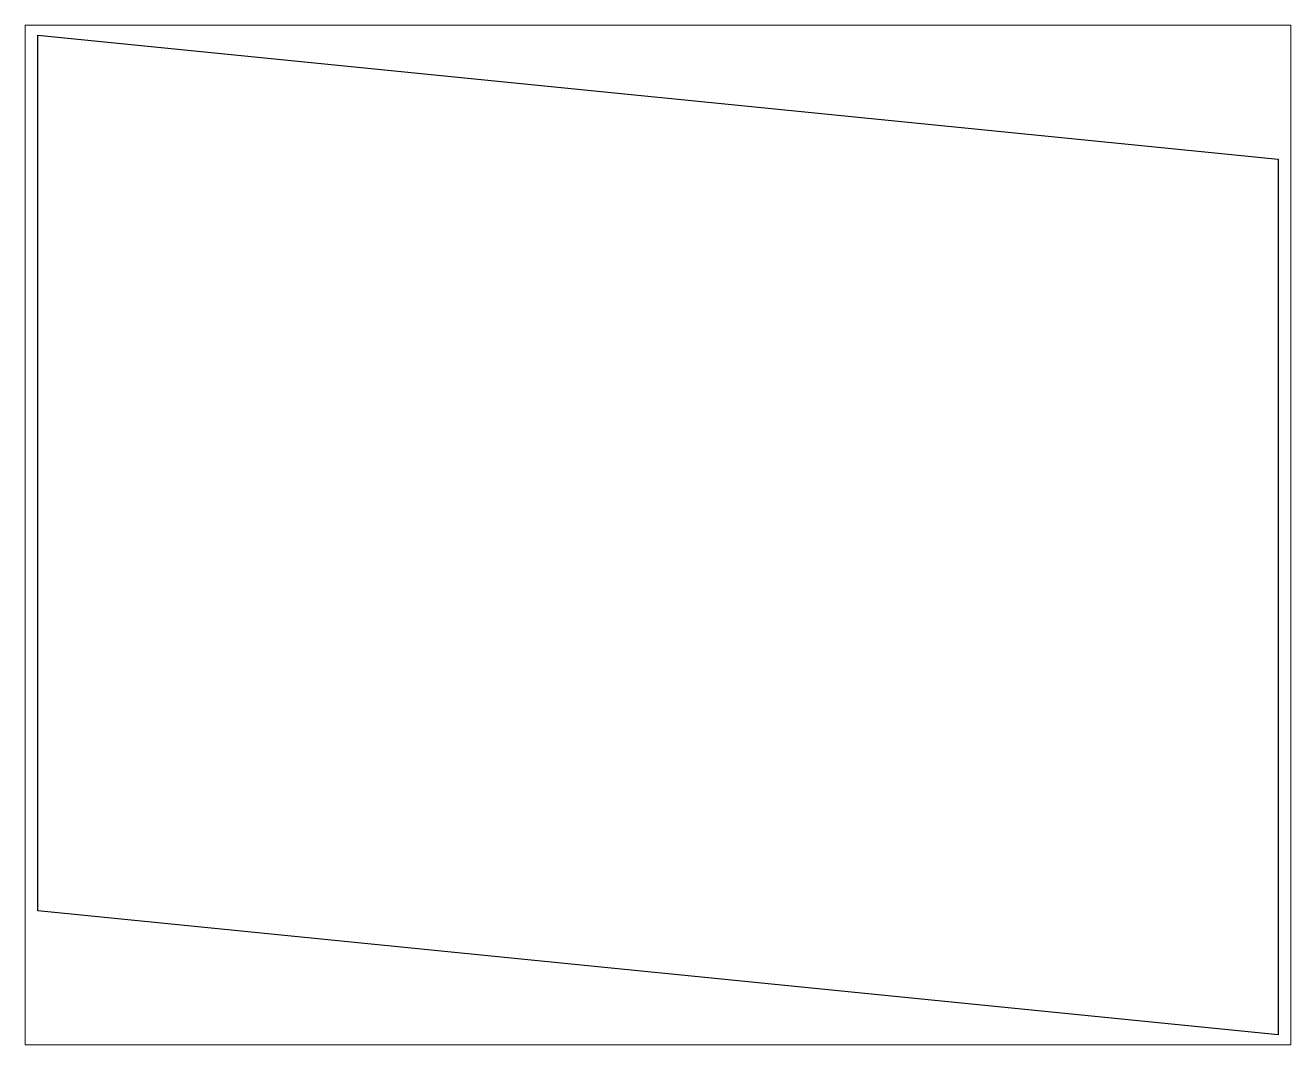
# Paper-space layout 'Layout1' of a CAD drawing. Header units: millimetres. Extents: x 7 to 250, y 0 to 195.
# The model-space entities are those that its viewports show. They can reach past a viewport. Long polylines and large blocks are cut down to what shows.
import ezdxf

# ---------------------------------------------------------------- set-up
doc = ezdxf.new("R2010")
doc.units = ezdxf.units.MM
doc.header["$LTSCALE"] = 25
doc.layers.add('3_Pezzi', color=7, linetype='Continuous')

# ---------------------------------------------------------------- blocks, each defined once
blk = doc.blocks.new('BL1553344786_00001')
at = {"layer": '3_Pezzi', "color": 3, "linetype": 'Continuous'}
for p, q in [((0, -29.77), (0, 39.58)), ((0, 39.58), (98.3, 29.77)), ((98.3, 29.77), (98.3, -39.58)), ((98.3, -39.58), (0, -29.77))]:
    blk.add_line(p, q, dxfattribs=at)

msp = doc.modelspace()

# ---------------------------------------------------------------- block references
at = {"layer": '3_Pezzi'}
msp.add_blockref('BL1553344786_00001', (0, 0), dxfattribs=at)

psp = doc.layouts.get("Layout1")

# ---------------------------------------------------------------- viewports
at = {"layer": '0'}
psp.add_viewport(center=(128.5, 97.5), size=(242.16, 195), view_center_point=(49.15, 0), view_height=80.7373, dxfattribs=at)

doc.saveas('drawing.dxf')
